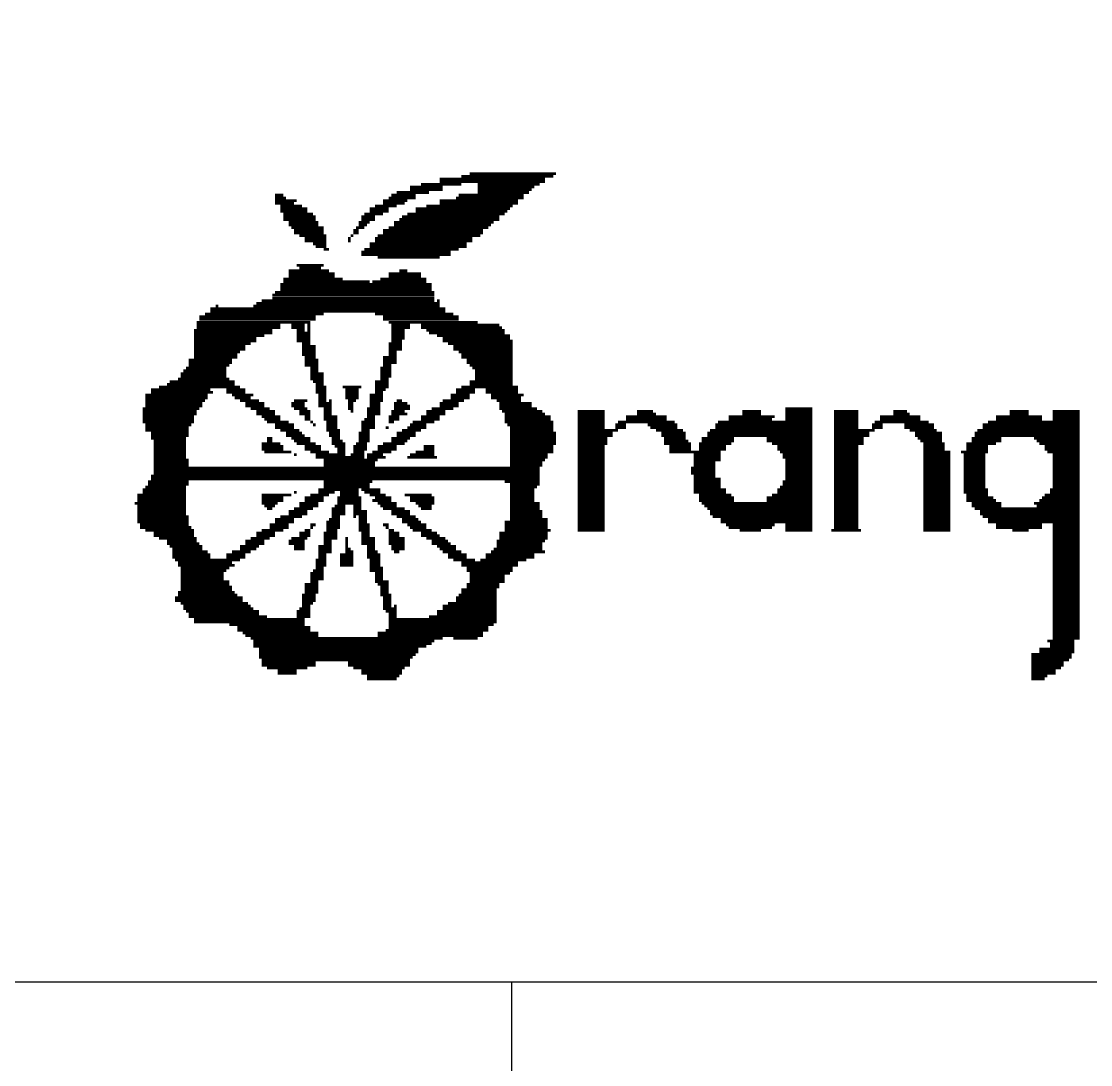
# Model space of a CAD drawing. Extents: x 24 to 162, y 5 to 143.
# Drawn here: x 44.26 to 55.01, y 46.12 to 56.6 of the extents above; entities that cross this region are included whole.
import ezdxf

# ---------------------------------------------------------------- set-up
doc = ezdxf.new("R2010")
doc.units = 0
doc.layers.add('BG_OUTLINE', color=7, linetype='CONTINUOUS')
doc.layers.add('BG_SILKSCREEN_TOP', color=7, linetype='CONTINUOUS')

msp = doc.modelspace()

# ---------------------------------------------------------------- linework, layer by layer
at = {"layer": 'BG_OUTLINE'}
msp.add_lwpolyline([(32.12973, 46.950376), (80.129634, 46.950376, 0.414205), (83.629246, 50.450242), (83.629246, 83.450176, 0.414226), (80.129634, 86.950296), (32.12973, 86.950296, 0.414268), (28.629356, 83.450176), (28.629356, 50.450242, 0.414248)], format="xyb", close=True, dxfattribs=at)
msp.add_lwpolyline([(49.190402, 44.786296), (49.190402, 46.950376), (64.281812, 46.950376), (64.281812, 44.786296)], close=True, dxfattribs=at)
at = {"layer": 'BG_SILKSCREEN_TOP', "const_width": 0.027178}
for points in [[(48.466502, 55.013606), (49.52492, 55.013606)], [(48.683672, 55.041038), (49.6062, 55.041038)], [(48.764952, 55.067962), (49.633632, 55.067962)], [(48.168052, 54.932326), (48.49368, 54.932326)], [(48.168052, 54.905402), (48.49368, 54.905402)], [(48.27651, 54.959758), (48.683672, 54.959758)], [(48.466502, 54.986682), (49.52492, 54.986682)], [(48.846486, 54.959758), (49.470818, 54.959758)], [(48.846486, 54.932326), (49.416462, 54.932326)], [(48.846486, 54.905402), (49.389284, 54.905402)], [(46.81093, 54.851046), (46.892464, 54.851046)], [(46.81093, 54.823614), (46.919388, 54.823614)], [(46.81093, 54.79669), (47.0281, 54.79669)], [(47.896526, 54.79669), (48.140874, 54.79669)], [(47.950882, 54.823614), (48.222408, 54.823614)], [(47.97806, 54.851046), (48.222408, 54.851046)], [(48.032416, 54.87797), (48.35779, 54.87797)], [(48.466502, 54.79669), (49.253648, 54.79669)], [(48.629316, 54.823614), (49.30775, 54.823614)], [(48.656494, 54.851046), (49.30775, 54.851046)], [(48.846486, 54.87797), (49.362106, 54.87797)], [(46.81093, 54.769766), (47.000922, 54.769766)], [(46.865032, 54.742334), (47.082456, 54.742334)], [(46.865032, 54.71541), (47.136558, 54.71541)], [(46.865032, 54.687978), (47.136558, 54.687978)], [(47.76089, 54.71541), (47.950882, 54.71541)], [(47.76089, 54.687978), (47.950882, 54.687978)], [(47.814992, 54.742334), (48.032416, 54.742334)], [(47.896526, 54.769766), (48.113696, 54.769766)], [(48.222408, 54.71541), (49.172114, 54.71541)], [(48.222408, 54.687978), (49.144936, 54.687978)], [(48.330866, 54.742334), (49.199292, 54.742334)], [(48.466502, 54.769766), (49.253648, 54.769766)], [(46.892464, 54.661054), (47.190914, 54.661054)], [(46.892464, 54.633622), (47.218092, 54.633622)], [(46.892464, 54.606698), (47.218092, 54.606698)], [(46.946566, 54.57952), (47.245016, 54.57952)], [(47.652432, 54.57952), (47.76089, 54.57952)], [(47.679356, 54.633622), (47.814992, 54.633622)], [(47.679356, 54.606698), (47.814992, 54.606698)], [(47.706534, 54.661054), (47.896526, 54.661054)], [(48.004984, 54.57952), (49.0093, 54.57952)], [(48.05934, 54.606698), (49.063656, 54.606698)], [(48.086518, 54.633622), (49.063656, 54.633622)], [(48.140874, 54.661054), (49.117758, 54.661054)], [(46.946566, 54.552342), (47.245016, 54.552342)], [(46.973744, 54.525418), (47.299372, 54.525418)], [(47.000922, 54.497986), (47.299372, 54.497986)], [(47.000922, 54.471062), (47.299372, 54.471062)], [(47.598076, 54.497986), (47.652432, 54.497986)], [(47.598076, 54.471062), (47.652432, 54.471062)], [(47.625, 54.525418), (47.706534, 54.525418)], [(47.652432, 54.552342), (47.733712, 54.552342)], [(47.896526, 54.497986), (48.900842, 54.497986)], [(47.896526, 54.471062), (48.900842, 54.471062)], [(47.950882, 54.525418), (48.954944, 54.525418)], [(48.004984, 54.552342), (48.982122, 54.552342)], [(47.055024, 54.44363), (47.32655, 54.44363)], [(47.10938, 54.416706), (47.32655, 54.416706)], [(47.10938, 54.389528), (47.32655, 54.389528)], [(47.54372, 54.416706), (47.570898, 54.416706)], [(47.54372, 54.389528), (47.570898, 54.389528)], [(47.570898, 54.44363), (47.598076, 54.44363)], [(47.814992, 54.416706), (48.792384, 54.416706)], [(47.814992, 54.389528), (48.792384, 54.389528)], [(47.842424, 54.44363), (48.873664, 54.44363)], [(47.190914, 54.36235), (47.32655, 54.36235)], [(47.218092, 54.335426), (47.32655, 54.335426)], [(47.299372, 54.308248), (47.353728, 54.308248)], [(47.679356, 54.28107), (48.57496, 54.28107)], [(47.706534, 54.308248), (48.656494, 54.308248)], [(47.76089, 54.36235), (48.737774, 54.36235)], [(47.76089, 54.335426), (48.737774, 54.335426)], [(47.679356, 54.253638), (48.57496, 54.253638)], [(47.842424, 54.226968), (48.466502, 54.226968)], [(46.946566, 54.091078), (47.353728, 54.091078)], [(46.946566, 54.063646), (47.408084, 54.063646)], [(47.0281, 54.14518), (47.299372, 54.14518)], [(47.055024, 54.118256), (47.272448, 54.118256)], [(47.950882, 54.063646), (48.27651, 54.063646)], [(48.05934, 54.091078), (48.140874, 54.091078)], [(46.865032, 53.955188), (48.384968, 53.955188)], [(46.892464, 54.009544), (47.489364, 54.009544)], [(46.892464, 53.982366), (47.76089, 53.982366)], [(46.946566, 54.036976), (47.408084, 54.036976)], [(47.788068, 53.982366), (48.330866, 53.982366)], [(47.869348, 54.009544), (48.330866, 54.009544)], [(47.950882, 54.036976), (48.27651, 54.036976)], [(46.783752, 53.846984), (48.4124, 53.846984)], [(46.81093, 53.873908), (48.4124, 53.873908)], [(46.865032, 53.928264), (48.384968, 53.928264)], [(46.865032, 53.901086), (48.384968, 53.901086)], [(46.213776, 53.738272), (46.240954, 53.738272)], [(46.59376, 53.738272), (48.466502, 53.738272)], [(46.620938, 53.765196), (48.466502, 53.765196)], [(46.67504, 53.792628), (48.4124, 53.792628)], [(46.783752, 53.819552), (48.4124, 53.819552)], [(48.439324, 53.792628), (48.466502, 53.792628)], [(46.050962, 53.62956), (47.218092, 53.62956)], [(46.105318, 53.656992), (47.299372, 53.656992)], [(46.159674, 53.71084), (48.520858, 53.71084)], [(46.159674, 53.683916), (48.520858, 53.683916)], [(47.814992, 53.656992), (48.602392, 53.656992)], [(47.896526, 53.62956), (48.656494, 53.62956)], [(46.023784, 53.575204), (47.163736, 53.575204)], [(46.023784, 53.54828), (46.865032, 53.54828)], [(46.023784, 53.520848), (46.865032, 53.520848)], [(46.050962, 53.602636), (47.218092, 53.602636)], [(46.973744, 53.54828), (47.10938, 53.54828)], [(46.973744, 53.520848), (47.10938, 53.520848)], [(47.136558, 53.54828), (47.163736, 53.54828)], [(47.136558, 53.520848), (47.163736, 53.520848)], [(47.896526, 53.602636), (48.656494, 53.602636)], [(47.950882, 53.575204), (48.846486, 53.575204)], [(47.97806, 53.54828), (48.168052, 53.54828)], [(47.97806, 53.520848), (48.168052, 53.520848)], [(48.27651, 53.54828), (49.063656, 53.54828)], [(48.27651, 53.520848), (49.090834, 53.520848)], [(45.996606, 53.493924), (46.783752, 53.493924)], [(45.996606, 53.467), (46.783752, 53.467)], [(45.996606, 53.439568), (46.702472, 53.439568)], [(45.996606, 53.412644), (46.620938, 53.412644)], [(47.0281, 53.493924), (47.10938, 53.493924)], [(47.0281, 53.467), (47.163736, 53.467)], [(47.0281, 53.439568), (47.163736, 53.439568)], [(47.0281, 53.412644), (47.163736, 53.412644)], [(47.136558, 53.493924), (47.163736, 53.493924)], [(47.97806, 53.493924), (48.113696, 53.493924)], [(47.97806, 53.467), (48.113696, 53.467)], [(47.97806, 53.439568), (48.113696, 53.439568)], [(47.97806, 53.412644), (48.113696, 53.412644)], [(48.330866, 53.493924), (49.117758, 53.493924)], [(48.35779, 53.467), (49.117758, 53.467)], [(48.439324, 53.439568), (49.172114, 53.439568)], [(48.49368, 53.412644), (49.172114, 53.412644)], [(45.996606, 53.385212), (46.620938, 53.385212)], [(45.996606, 53.358288), (46.566582, 53.358288)], [(45.996606, 53.330856), (46.51248, 53.330856)], [(45.996606, 53.303932), (46.51248, 53.303932)], [(47.0281, 53.385212), (47.163736, 53.385212)], [(47.082456, 53.358288), (47.163736, 53.358288)], [(47.082456, 53.330856), (47.218092, 53.330856)], [(47.082456, 53.303932), (47.218092, 53.303932)], [(47.950882, 53.358288), (48.086518, 53.358288)], [(47.950882, 53.330856), (48.086518, 53.330856)], [(47.950882, 53.303932), (48.086518, 53.303932)], [(47.97806, 53.385212), (48.086518, 53.385212)], [(48.49368, 53.385212), (49.199292, 53.385212)], [(48.547782, 53.358288), (49.199292, 53.358288)], [(48.602392, 53.330856), (49.199292, 53.330856)], [(48.602392, 53.303932), (49.199292, 53.303932)], [(45.942504, 53.19522), (46.37659, 53.19522)], [(45.996606, 53.276754), (46.458124, 53.276754)], [(45.996606, 53.249576), (46.430946, 53.249576)], [(45.996606, 53.222652), (46.430946, 53.222652)], [(47.082456, 53.276754), (47.218092, 53.276754)], [(47.082456, 53.249576), (47.218092, 53.249576)], [(47.10938, 53.222652), (47.218092, 53.222652)], [(47.10938, 53.19522), (47.245016, 53.19522)], [(47.896526, 53.222652), (48.032416, 53.222652)], [(47.896526, 53.19522), (48.032416, 53.19522)], [(47.950882, 53.276754), (48.032416, 53.276754)], [(47.950882, 53.249576), (48.032416, 53.249576)], [(48.656494, 53.276754), (49.199292, 53.276754)], [(48.683672, 53.249576), (49.199292, 53.249576)], [(48.683672, 53.222652), (49.199292, 53.222652)], [(48.737774, 53.19522), (49.199292, 53.19522)], [(45.888148, 53.086762), (46.322488, 53.086762)], [(45.915326, 53.11394), (46.322488, 53.11394)], [(45.942504, 53.168296), (46.37659, 53.168296)], [(45.942504, 53.140864), (46.349666, 53.140864)], [(47.10938, 53.168296), (47.245016, 53.168296)], [(47.10938, 53.140864), (47.245016, 53.140864)], [(47.163736, 53.11394), (47.245016, 53.11394)], [(47.163736, 53.086762), (47.245016, 53.086762)], [(47.869348, 53.11394), (47.97806, 53.11394)], [(47.869348, 53.086762), (47.97806, 53.086762)], [(47.896526, 53.168296), (48.032416, 53.168296)], [(47.896526, 53.140864), (47.97806, 53.140864)], [(48.737774, 53.168296), (49.199292, 53.168296)], [(48.764952, 53.140864), (49.199292, 53.140864)], [(48.792384, 53.11394), (49.199292, 53.11394)], [(48.819308, 53.086762), (49.199292, 53.086762)], [(45.752512, 52.978304), (46.403768, 52.978304)], [(45.833792, 53.005482), (46.349666, 53.005482)], [(45.86097, 53.059584), (46.322488, 53.059584)], [(45.86097, 53.032406), (46.322488, 53.032406)], [(47.163736, 53.059584), (47.299372, 53.059584)], [(47.163736, 53.032406), (47.299372, 53.032406)], [(47.163736, 53.005482), (47.299372, 53.005482)], [(47.190914, 52.978304), (47.299372, 52.978304)], [(47.814992, 52.978304), (47.950882, 52.978304)], [(47.869348, 53.059584), (47.97806, 53.059584)], [(47.869348, 53.032406), (47.97806, 53.032406)], [(47.869348, 53.005482), (47.950882, 53.005482)], [(48.764952, 52.978304), (49.199292, 52.978304)], [(48.819308, 53.059584), (49.199292, 53.059584)], [(48.819308, 53.032406), (49.199292, 53.032406)], [(48.819308, 53.005482), (49.199292, 53.005482)], [(45.56252, 52.89677), (46.159674, 52.89677)], [(45.56252, 52.869592), (46.186598, 52.869592)], [(45.6438, 52.924202), (46.458124, 52.924202)], [(45.725334, 52.950872), (46.403768, 52.950872)], [(46.322488, 52.89677), (46.51248, 52.89677)], [(46.322488, 52.869592), (46.51248, 52.869592)], [(47.218092, 52.950872), (47.299372, 52.950872)], [(47.218092, 52.924202), (47.32655, 52.924202)], [(47.218092, 52.89677), (47.32655, 52.89677)], [(47.218092, 52.869592), (47.32655, 52.869592)], [(47.489364, 52.924202), (47.679356, 52.924202)], [(47.516542, 52.89677), (47.652432, 52.89677)], [(47.516542, 52.869592), (47.652432, 52.869592)], [(47.814992, 52.950872), (47.950882, 52.950872)], [(47.814992, 52.924202), (47.950882, 52.924202)], [(47.814992, 52.89677), (47.923704, 52.89677)], [(47.814992, 52.869592), (47.896526, 52.869592)], [(48.629316, 52.89677), (48.819308, 52.89677)], [(48.629316, 52.869592), (48.819308, 52.869592)], [(48.683672, 52.924202), (49.253648, 52.924202)], [(48.764952, 52.950872), (49.199292, 52.950872)], [(48.927766, 52.89677), (49.253648, 52.89677)], [(48.927766, 52.869592), (49.253648, 52.869592)], [(45.508164, 52.842414), (46.132496, 52.842414)], [(45.508164, 52.81549), (46.132496, 52.81549)], [(45.508164, 52.788312), (46.105318, 52.788312)], [(45.508164, 52.76088), (46.07814, 52.76088)], [(46.37659, 52.842414), (46.59376, 52.842414)], [(46.403768, 52.81549), (46.566582, 52.81549)], [(46.458124, 52.788312), (46.648116, 52.788312)], [(46.51248, 52.76088), (46.702472, 52.76088)], [(46.973744, 52.76088), (47.10938, 52.76088)], [(47.000922, 52.788312), (47.136558, 52.788312)], [(47.245016, 52.842414), (47.32655, 52.842414)], [(47.245016, 52.81549), (47.32655, 52.81549)], [(47.245016, 52.788312), (47.32655, 52.788312)], [(47.245016, 52.76088), (47.380906, 52.76088)], [(47.353728, 52.788312), (47.380906, 52.788312)], [(47.516542, 52.842414), (47.652432, 52.842414)], [(47.516542, 52.81549), (47.652432, 52.81549)], [(47.54372, 52.788312), (47.625, 52.788312)], [(47.54372, 52.76088), (47.598076, 52.76088)], [(47.76089, 52.842414), (47.896526, 52.842414)], [(47.76089, 52.81549), (47.896526, 52.81549)], [(47.76089, 52.788312), (47.896526, 52.788312)], [(47.76089, 52.76088), (47.869348, 52.76088)], [(48.004984, 52.76088), (48.140874, 52.76088)], [(48.032416, 52.788312), (48.086518, 52.788312)], [(48.466502, 52.76088), (48.656494, 52.76088)], [(48.49368, 52.788312), (48.71085, 52.788312)], [(48.57496, 52.842414), (48.764952, 52.842414)], [(48.57496, 52.81549), (48.764952, 52.81549)], [(48.982122, 52.842414), (49.30775, 52.842414)], [(48.982122, 52.81549), (49.280826, 52.81549)], [(49.036478, 52.788312), (49.280826, 52.788312)], [(49.063656, 52.76088), (49.389284, 52.76088)], [(45.48124, 52.706778), (46.050962, 52.706778)], [(45.48124, 52.6796), (46.023784, 52.6796)], [(45.48124, 52.652422), (46.023784, 52.652422)], [(45.508164, 52.73421), (46.07814, 52.73421)], [(46.51248, 52.73421), (46.702472, 52.73421)], [(46.566582, 52.706778), (46.756574, 52.706778)], [(46.620938, 52.6796), (46.81093, 52.6796)], [(46.620938, 52.652422), (46.81093, 52.652422)], [(46.973744, 52.73421), (47.10938, 52.73421)], [(47.000922, 52.706778), (47.136558, 52.706778)], [(47.055024, 52.6796), (47.163736, 52.6796)], [(47.055024, 52.652422), (47.163736, 52.652422)], [(47.245016, 52.73421), (47.380906, 52.73421)], [(47.299372, 52.706778), (47.380906, 52.706778)], [(47.299372, 52.6796), (47.380906, 52.6796)], [(47.299372, 52.652422), (47.380906, 52.652422)], [(47.54372, 52.73421), (47.598076, 52.73421)], [(47.54372, 52.706778), (47.598076, 52.706778)], [(47.570898, 52.6796), (47.598076, 52.6796)], [(47.733712, 52.706778), (47.869348, 52.706778)], [(47.733712, 52.6796), (47.869348, 52.6796)], [(47.733712, 52.652422), (47.869348, 52.652422)], [(47.76089, 52.73421), (47.869348, 52.73421)], [(47.97806, 52.6796), (48.113696, 52.6796)], [(47.97806, 52.652422), (48.140874, 52.652422)], [(48.004984, 52.73421), (48.168052, 52.73421)], [(48.004984, 52.706778), (48.168052, 52.706778)], [(48.330866, 52.6796), (48.520858, 52.6796)], [(48.330866, 52.652422), (48.520858, 52.652422)], [(48.384968, 52.706778), (48.602392, 52.706778)], [(48.466502, 52.73421), (48.656494, 52.73421)], [(49.063656, 52.73421), (49.389284, 52.73421)], [(49.063656, 52.706778), (49.44364, 52.706778)], [(49.090834, 52.6796), (49.497742, 52.6796)], [(49.117758, 52.652422), (49.52492, 52.652422)], [(49.850802, 52.6796), (50.122074, 52.6796)], [(49.850802, 52.652422), (50.122074, 52.652422)], [(50.447702, 52.6796), (50.610516, 52.6796)], [(50.447702, 52.652422), (50.637694, 52.652422)], [(51.50612, 52.6796), (51.696112, 52.6796)], [(51.50612, 52.652422), (51.696112, 52.652422)], [(51.94046, 52.706778), (52.211986, 52.706778)], [(51.94046, 52.6796), (52.211986, 52.6796)], [(51.94046, 52.652422), (52.211986, 52.652422)], [(52.428902, 52.6796), (52.67325, 52.6796)], [(52.428902, 52.652422), (52.67325, 52.652422)], [(53.026056, 52.6796), (53.161946, 52.6796)], [(53.026056, 52.652422), (53.18887, 52.652422)], [(54.193186, 52.6796), (54.383178, 52.6796)], [(54.193186, 52.652422), (54.383178, 52.652422)], [(54.627272, 52.6796), (54.898798, 52.6796)], [(54.627272, 52.652422), (54.898798, 52.652422)], [(45.48124, 52.625498), (45.996606, 52.625498)], [(45.48124, 52.59832), (45.996606, 52.59832)], [(45.48124, 52.571142), (45.996606, 52.571142)], [(45.508164, 52.544218), (45.969682, 52.544218)], [(46.67504, 52.625498), (46.865032, 52.625498)], [(46.702472, 52.59832), (46.865032, 52.59832)], [(46.72965, 52.571142), (46.946566, 52.571142)], [(46.81093, 52.544218), (47.000922, 52.544218)], [(47.10938, 52.625498), (47.163736, 52.625498)], [(47.10938, 52.59832), (47.163736, 52.59832)], [(47.163736, 52.571142), (47.190914, 52.571142)], [(47.190914, 52.544218), (47.218092, 52.544218)], [(47.299372, 52.625498), (47.435008, 52.625498)], [(47.299372, 52.59832), (47.435008, 52.59832)], [(47.32655, 52.571142), (47.435008, 52.571142)], [(47.32655, 52.544218), (47.435008, 52.544218)], [(47.679356, 52.571142), (47.814992, 52.571142)], [(47.679356, 52.544218), (47.814992, 52.544218)], [(47.706534, 52.59832), (47.814992, 52.59832)], [(47.733712, 52.625498), (47.814992, 52.625498)], [(47.950882, 52.625498), (48.05934, 52.625498)], [(47.950882, 52.59832), (48.05934, 52.59832)], [(47.950882, 52.571142), (48.004984, 52.571142)], [(48.168052, 52.544218), (48.330866, 52.544218)], [(48.194976, 52.571142), (48.4124, 52.571142)], [(48.27651, 52.625498), (48.466502, 52.625498)], [(48.27651, 52.59832), (48.466502, 52.59832)], [(49.117758, 52.625498), (49.579276, 52.625498)], [(49.117758, 52.59832), (49.579276, 52.59832)], [(49.117758, 52.571142), (49.6062, 52.571142)], [(49.144936, 52.544218), (49.6062, 52.544218)], [(49.850802, 52.625498), (50.122074, 52.625498)], [(49.850802, 52.59832), (50.122074, 52.59832)], [(49.850802, 52.571142), (50.122074, 52.571142)], [(49.850802, 52.544218), (50.122074, 52.544218)], [(50.230532, 52.544218), (50.339244, 52.544218)], [(50.25771, 52.571142), (50.827686, 52.571142)], [(50.339244, 52.625498), (50.746152, 52.625498)], [(50.339244, 52.59832), (50.746152, 52.59832)], [(50.55616, 52.544218), (50.854864, 52.544218)], [(51.234848, 52.544218), (52.211986, 52.544218)], [(51.262026, 52.571142), (52.211986, 52.571142)], [(51.370484, 52.625498), (51.832002, 52.625498)], [(51.370484, 52.59832), (51.804824, 52.59832)], [(51.94046, 52.625498), (52.211986, 52.625498)], [(51.94046, 52.59832), (52.211986, 52.59832)], [(52.428902, 52.625498), (52.67325, 52.625498)], [(52.428902, 52.59832), (52.67325, 52.59832)], [(52.428902, 52.571142), (52.67325, 52.571142)], [(52.428902, 52.544218), (52.67325, 52.544218)], [(52.808886, 52.544218), (52.917344, 52.544218)], [(52.836064, 52.571142), (53.378862, 52.571142)], [(52.89042, 52.625498), (53.297328, 52.625498)], [(52.89042, 52.59832), (53.297328, 52.59832)], [(53.134768, 52.544218), (53.433218, 52.544218)], [(53.92166, 52.544218), (54.898798, 52.544218)], [(53.976016, 52.571142), (54.898798, 52.571142)], [(54.057296, 52.625498), (54.518814, 52.625498)], [(54.057296, 52.59832), (54.518814, 52.59832)], [(54.627272, 52.625498), (54.898798, 52.625498)], [(54.627272, 52.59832), (54.898798, 52.59832)], [(45.508164, 52.516786), (45.942504, 52.516786)], [(45.508164, 52.489862), (45.942504, 52.489862)], [(45.56252, 52.46243), (45.942504, 52.46243)], [(45.56252, 52.435506), (45.942504, 52.435506)], [(46.81093, 52.516786), (47.000922, 52.516786)], [(46.865032, 52.489862), (47.055024, 52.489862)], [(46.919388, 52.46243), (47.082456, 52.46243)], [(46.919388, 52.435506), (47.10938, 52.435506)], [(47.32655, 52.516786), (47.435008, 52.516786)], [(47.32655, 52.489862), (47.46244, 52.489862)], [(47.353728, 52.46243), (47.46244, 52.46243)], [(47.353728, 52.435506), (47.46244, 52.435506)], [(47.652432, 52.46243), (47.76089, 52.46243)], [(47.652432, 52.435506), (47.76089, 52.435506)], [(47.679356, 52.516786), (47.814992, 52.516786)], [(47.679356, 52.489862), (47.76089, 52.489862)], [(47.923704, 52.516786), (47.950882, 52.516786)], [(48.032416, 52.46243), (48.222408, 52.46243)], [(48.032416, 52.435506), (48.222408, 52.435506)], [(48.086518, 52.489862), (48.27651, 52.489862)], [(48.140874, 52.516786), (48.330866, 52.516786)], [(49.172114, 52.516786), (49.6062, 52.516786)], [(49.172114, 52.489862), (49.6062, 52.489862)], [(49.172114, 52.46243), (49.633632, 52.46243)], [(49.172114, 52.435506), (49.633632, 52.435506)], [(49.850802, 52.516786), (50.122074, 52.516786)], [(49.850802, 52.489862), (50.25771, 52.489862)], [(49.850802, 52.46243), (50.203608, 52.46243)], [(49.850802, 52.435506), (50.203608, 52.435506)], [(50.230532, 52.516786), (50.339244, 52.516786)], [(50.583592, 52.516786), (50.854864, 52.516786)], [(50.637694, 52.489862), (50.90922, 52.489862)], [(50.69205, 52.46243), (50.936144, 52.46243)], [(50.69205, 52.435506), (50.936144, 52.435506)], [(51.153568, 52.46243), (52.211986, 52.46243)], [(51.153568, 52.435506), (52.211986, 52.435506)], [(51.180492, 52.489862), (52.211986, 52.489862)], [(51.234848, 52.516786), (52.211986, 52.516786)], [(52.428902, 52.516786), (52.67325, 52.516786)], [(52.428902, 52.489862), (52.836064, 52.489862)], [(52.428902, 52.46243), (52.781962, 52.46243)], [(52.428902, 52.435506), (52.781962, 52.435506)], [(52.808886, 52.516786), (52.917344, 52.516786)], [(53.134768, 52.516786), (53.433218, 52.516786)], [(53.18887, 52.489862), (53.460396, 52.489862)], [(53.243226, 52.46243), (53.514752, 52.46243)], [(53.243226, 52.435506), (53.514752, 52.435506)], [(53.84038, 52.46243), (54.898798, 52.46243)], [(53.84038, 52.435506), (54.898798, 52.435506)], [(53.867304, 52.489862), (54.898798, 52.489862)], [(53.92166, 52.516786), (54.898798, 52.516786)], [(45.56252, 52.408328), (45.915326, 52.408328)], [(45.589698, 52.38115), (45.915326, 52.38115)], [(45.589698, 52.354226), (45.915326, 52.354226)], [(45.589698, 52.326794), (45.915326, 52.326794)], [(46.67504, 52.354226), (46.865032, 52.354226)], [(46.67504, 52.326794), (46.892464, 52.326794)], [(46.72965, 52.408328), (46.783752, 52.408328)], [(46.72965, 52.38115), (46.783752, 52.38115)], [(46.973744, 52.408328), (47.163736, 52.408328)], [(47.000922, 52.38115), (47.163736, 52.38115)], [(47.0281, 52.354226), (47.218092, 52.354226)], [(47.10938, 52.326794), (47.272448, 52.326794)], [(47.380906, 52.408328), (47.46244, 52.408328)], [(47.380906, 52.38115), (47.489364, 52.38115)], [(47.380906, 52.354226), (47.516542, 52.354226)], [(47.408084, 52.326794), (47.516542, 52.326794)], [(47.598076, 52.326794), (47.733712, 52.326794)], [(47.625, 52.354226), (47.733712, 52.354226)], [(47.652432, 52.408328), (47.76089, 52.408328)], [(47.652432, 52.38115), (47.76089, 52.38115)], [(47.842424, 52.326794), (48.032416, 52.326794)], [(47.896526, 52.354226), (48.113696, 52.354226)], [(47.97806, 52.408328), (48.168052, 52.408328)], [(47.97806, 52.38115), (48.140874, 52.38115)], [(48.303688, 52.326794), (48.4124, 52.326794)], [(49.172114, 52.408328), (49.633632, 52.408328)], [(49.172114, 52.38115), (49.633632, 52.38115)], [(49.172114, 52.354226), (49.633632, 52.354226)], [(49.172114, 52.326794), (49.6062, 52.326794)], [(49.850802, 52.408328), (50.149252, 52.408328)], [(49.850802, 52.38115), (50.149252, 52.38115)], [(49.850802, 52.354226), (50.149252, 52.354226)], [(49.850802, 52.326794), (50.122074, 52.326794)], [(50.719228, 52.408328), (50.936144, 52.408328)], [(50.719228, 52.38115), (50.963576, 52.38115)], [(50.719228, 52.354226), (50.9905, 52.354226)], [(50.773584, 52.326794), (50.9905, 52.326794)], [(51.072034, 52.354226), (51.397662, 52.354226)], [(51.072034, 52.326794), (51.34356, 52.326794)], [(51.099212, 52.408328), (51.42484, 52.408328)], [(51.099212, 52.38115), (51.42484, 52.38115)], [(51.750468, 52.408328), (52.211986, 52.408328)], [(51.750468, 52.38115), (52.211986, 52.38115)], [(51.804824, 52.354226), (52.211986, 52.354226)], [(51.858926, 52.326794), (52.211986, 52.326794)], [(52.428902, 52.408328), (52.727352, 52.408328)], [(52.428902, 52.38115), (52.727352, 52.38115)], [(52.428902, 52.354226), (52.727352, 52.354226)], [(52.428902, 52.326794), (52.67325, 52.326794)], [(53.270404, 52.408328), (53.514752, 52.408328)], [(53.297328, 52.38115), (53.514752, 52.38115)], [(53.32476, 52.354226), (53.541676, 52.354226)], [(53.32476, 52.326794), (53.541676, 52.326794)], [(53.758846, 52.354226), (54.057296, 52.354226)], [(53.758846, 52.326794), (53.976016, 52.326794)], [(53.813202, 52.408328), (54.111652, 52.408328)], [(53.813202, 52.38115), (54.111652, 52.38115)], [(54.43728, 52.408328), (54.898798, 52.408328)], [(54.464712, 52.38115), (54.898798, 52.38115)], [(54.491636, 52.354226), (54.898798, 52.354226)], [(54.545992, 52.326794), (54.898798, 52.326794)], [(45.589698, 52.29987), (45.915326, 52.29987)], [(45.589698, 52.272438), (45.915326, 52.272438)], [(45.589698, 52.245514), (45.915326, 52.245514)], [(45.589698, 52.218336), (45.915326, 52.218336)], [(46.67504, 52.29987), (46.892464, 52.29987)], [(46.702472, 52.272438), (46.973744, 52.272438)], [(47.000922, 52.245514), (47.0281, 52.245514)], [(47.10938, 52.29987), (47.272448, 52.29987)], [(47.163736, 52.272438), (47.353728, 52.272438)], [(47.218092, 52.245514), (47.516542, 52.245514)], [(47.218092, 52.218336), (47.706534, 52.218336)], [(47.435008, 52.29987), (47.516542, 52.29987)], [(47.435008, 52.272438), (47.516542, 52.272438)], [(47.570898, 52.245514), (47.706534, 52.245514)], [(47.598076, 52.29987), (47.733712, 52.29987)], [(47.598076, 52.272438), (47.706534, 52.272438)], [(47.733712, 52.245514), (47.896526, 52.245514)], [(47.733712, 52.218336), (47.923704, 52.218336)], [(47.788068, 52.272438), (47.97806, 52.272438)], [(47.842424, 52.29987), (48.032416, 52.29987)], [(48.140874, 52.218336), (48.439324, 52.218336)], [(48.168052, 52.245514), (48.4124, 52.245514)], [(48.222408, 52.272438), (48.4124, 52.272438)], [(48.303688, 52.29987), (48.4124, 52.29987)], [(49.172114, 52.29987), (49.6062, 52.29987)], [(49.172114, 52.272438), (49.6062, 52.272438)], [(49.172114, 52.245514), (49.552098, 52.245514)], [(49.172114, 52.218336), (49.552098, 52.218336)], [(49.850802, 52.29987), (50.122074, 52.29987)], [(49.850802, 52.272438), (50.122074, 52.272438)], [(49.850802, 52.245514), (50.122074, 52.245514)], [(49.850802, 52.218336), (50.122074, 52.218336)], [(50.773584, 52.29987), (50.9905, 52.29987)], [(50.773584, 52.272438), (51.289204, 52.272438)], [(51.017678, 52.245514), (51.289204, 52.245514)], [(51.017678, 52.218336), (51.289204, 52.218336)], [(51.072034, 52.29987), (51.34356, 52.29987)], [(51.858926, 52.29987), (52.211986, 52.29987)], [(51.886104, 52.272438), (52.211986, 52.272438)], [(51.913536, 52.245514), (52.211986, 52.245514)], [(51.913536, 52.218336), (52.211986, 52.218336)], [(52.428902, 52.29987), (52.67325, 52.29987)], [(52.428902, 52.272438), (52.67325, 52.272438)], [(52.428902, 52.245514), (52.67325, 52.245514)], [(52.428902, 52.218336), (52.67325, 52.218336)], [(53.32476, 52.29987), (53.541676, 52.29987)], [(53.32476, 52.272438), (53.596032, 52.272438)], [(53.32476, 52.245514), (53.596032, 52.245514)], [(53.32476, 52.218336), (53.596032, 52.218336)], [(53.704744, 52.272438), (53.976016, 52.272438)], [(53.731668, 52.245514), (53.948838, 52.245514)], [(53.731668, 52.218336), (53.948838, 52.218336)], [(53.758846, 52.29987), (53.976016, 52.29987)], [(54.545992, 52.29987), (54.898798, 52.29987)], [(54.57317, 52.272438), (54.898798, 52.272438)], [(54.627272, 52.245514), (54.898798, 52.245514)], [(54.627272, 52.218336), (54.898798, 52.218336)], [(45.589698, 52.191158), (45.942504, 52.191158)], [(45.589698, 52.16398), (45.942504, 52.16398)], [(45.589698, 52.137056), (45.942504, 52.137056)], [(45.589698, 52.109878), (49.470818, 52.109878)], [(47.299372, 52.191158), (47.842424, 52.191158)], [(47.299372, 52.16398), (47.814992, 52.16398)], [(47.299372, 52.137056), (47.814992, 52.137056)], [(49.172114, 52.191158), (49.52492, 52.191158)], [(49.172114, 52.16398), (49.497742, 52.16398)], [(49.172114, 52.137056), (49.497742, 52.137056)], [(49.850802, 52.191158), (50.122074, 52.191158)], [(49.850802, 52.16398), (50.122074, 52.16398)], [(49.850802, 52.137056), (50.122074, 52.137056)], [(49.850802, 52.109878), (50.122074, 52.109878)], [(50.9905, 52.109878), (51.234848, 52.109878)], [(51.017678, 52.191158), (51.289204, 52.191158)], [(51.017678, 52.16398), (51.234848, 52.16398)], [(51.017678, 52.137056), (51.234848, 52.137056)], [(51.94046, 52.191158), (52.211986, 52.191158)], [(51.94046, 52.16398), (52.211986, 52.16398)], [(51.94046, 52.137056), (52.211986, 52.137056)], [(51.94046, 52.109878), (52.211986, 52.109878)], [(52.428902, 52.191158), (52.67325, 52.191158)], [(52.428902, 52.16398), (52.67325, 52.16398)], [(52.428902, 52.137056), (52.67325, 52.137056)], [(52.428902, 52.109878), (52.67325, 52.109878)], [(53.32476, 52.191158), (53.596032, 52.191158)], [(53.32476, 52.16398), (53.596032, 52.16398)], [(53.32476, 52.137056), (53.596032, 52.137056)], [(53.32476, 52.109878), (53.596032, 52.109878)], [(53.731668, 52.191158), (53.948838, 52.191158)], [(53.731668, 52.16398), (53.948838, 52.16398)], [(53.731668, 52.137056), (53.948838, 52.137056)], [(53.731668, 52.109878), (53.948838, 52.109878)], [(54.627272, 52.191158), (54.898798, 52.191158)], [(54.627272, 52.16398), (54.898798, 52.16398)], [(54.627272, 52.137056), (54.898798, 52.137056)], [(54.627272, 52.109878), (54.898798, 52.109878)], [(45.56252, 52.028344), (49.470818, 52.028344)], [(45.56252, 52.001166), (49.470818, 52.001166)], [(45.589698, 52.082446), (49.470818, 52.082446)], [(45.589698, 52.055776), (49.470818, 52.055776)], [(49.850802, 52.082446), (50.122074, 52.082446)], [(49.850802, 52.055776), (50.122074, 52.055776)], [(49.850802, 52.028344), (50.122074, 52.028344)], [(49.850802, 52.001166), (50.122074, 52.001166)], [(50.9905, 52.082446), (51.234848, 52.082446)], [(50.9905, 52.055776), (51.234848, 52.055776)], [(51.017678, 52.028344), (51.234848, 52.028344)], [(51.017678, 52.001166), (51.289204, 52.001166)], [(51.94046, 52.082446), (52.211986, 52.082446)], [(51.94046, 52.055776), (52.211986, 52.055776)], [(51.94046, 52.028344), (52.211986, 52.028344)], [(51.94046, 52.001166), (52.211986, 52.001166)], [(52.428902, 52.082446), (52.67325, 52.082446)], [(52.428902, 52.055776), (52.67325, 52.055776)], [(52.428902, 52.028344), (52.67325, 52.028344)], [(52.428902, 52.001166), (52.67325, 52.001166)], [(53.32476, 52.082446), (53.596032, 52.082446)], [(53.32476, 52.055776), (53.596032, 52.055776)], [(53.32476, 52.028344), (53.596032, 52.028344)], [(53.32476, 52.001166), (53.596032, 52.001166)], [(53.731668, 52.082446), (53.948838, 52.082446)], [(53.731668, 52.055776), (53.948838, 52.055776)], [(53.731668, 52.028344), (53.948838, 52.028344)], [(53.731668, 52.001166), (53.948838, 52.001166)], [(54.627272, 52.082446), (54.898798, 52.082446)], [(54.627272, 52.055776), (54.898798, 52.055776)], [(54.627272, 52.028344), (54.898798, 52.028344)], [(54.627272, 52.001166), (54.898798, 52.001166)], [(45.48124, 51.892708), (45.915326, 51.892708)], [(45.508164, 51.919886), (45.915326, 51.919886)], [(45.535342, 51.973988), (45.942504, 51.973988)], [(45.535342, 51.947064), (45.942504, 51.947064)], [(47.245016, 51.892708), (47.652432, 51.892708)], [(47.299372, 51.973988), (47.788068, 51.973988)], [(47.299372, 51.947064), (47.76089, 51.947064)], [(47.299372, 51.919886), (47.76089, 51.919886)], [(47.679356, 51.892708), (47.869348, 51.892708)], [(49.117758, 51.973988), (49.470818, 51.973988)], [(49.172114, 51.947064), (49.470818, 51.947064)], [(49.172114, 51.919886), (49.44364, 51.919886)], [(49.172114, 51.892708), (49.416462, 51.892708)], [(49.850802, 51.973988), (50.122074, 51.973988)], [(49.850802, 51.947064), (50.122074, 51.947064)], [(49.850802, 51.919886), (50.122074, 51.919886)], [(49.850802, 51.892708), (50.122074, 51.892708)], [(51.017678, 51.973988), (51.289204, 51.973988)], [(51.017678, 51.947064), (51.289204, 51.947064)], [(51.017678, 51.919886), (51.289204, 51.919886)], [(51.017678, 51.892708), (51.34356, 51.892708)], [(51.858926, 51.892708), (52.211986, 51.892708)], [(51.886104, 51.919886), (52.211986, 51.919886)], [(51.913536, 51.973988), (52.211986, 51.973988)], [(51.913536, 51.947064), (52.211986, 51.947064)], [(52.428902, 51.973988), (52.67325, 51.973988)], [(52.428902, 51.947064), (52.67325, 51.947064)], [(52.428902, 51.919886), (52.67325, 51.919886)], [(52.428902, 51.892708), (52.67325, 51.892708)], [(53.32476, 51.973988), (53.596032, 51.973988)], [(53.32476, 51.947064), (53.596032, 51.947064)], [(53.32476, 51.919886), (53.596032, 51.919886)], [(53.32476, 51.892708), (53.596032, 51.892708)], [(53.731668, 51.973988), (53.948838, 51.973988)], [(53.731668, 51.947064), (53.948838, 51.947064)], [(53.731668, 51.919886), (53.948838, 51.919886)], [(53.731668, 51.892708), (53.976016, 51.892708)], [(54.600348, 51.892708), (54.898798, 51.892708)], [(54.627272, 51.973988), (54.898798, 51.973988)], [(54.627272, 51.947064), (54.898798, 51.947064)], [(54.627272, 51.919886), (54.898798, 51.919886)], [(45.42663, 51.838352), (45.915326, 51.838352)], [(45.42663, 51.81092), (45.915326, 51.81092)], [(45.42663, 51.783996), (45.915326, 51.783996)], [(45.48124, 51.865784), (45.915326, 51.865784)], [(46.67504, 51.838352), (46.973744, 51.838352)], [(46.67504, 51.81092), (46.892464, 51.81092)], [(46.67504, 51.783996), (46.892464, 51.783996)], [(47.000922, 51.865784), (47.0281, 51.865784)], [(47.10938, 51.81092), (47.299372, 51.81092)], [(47.10938, 51.783996), (47.299372, 51.783996)], [(47.163736, 51.838352), (47.353728, 51.838352)], [(47.245016, 51.865784), (47.408084, 51.865784)], [(47.435008, 51.81092), (47.679356, 51.81092)], [(47.435008, 51.783996), (47.679356, 51.783996)], [(47.46244, 51.865784), (47.652432, 51.865784)], [(47.46244, 51.838352), (47.652432, 51.838352)], [(47.706534, 51.865784), (47.869348, 51.865784)], [(47.76089, 51.838352), (47.923704, 51.838352)], [(47.788068, 51.783996), (47.97806, 51.783996)], [(47.814992, 51.81092), (47.97806, 51.81092)], [(48.113696, 51.838352), (48.384968, 51.838352)], [(48.168052, 51.81092), (48.4124, 51.81092)], [(48.168052, 51.783996), (48.4124, 51.783996)], [(49.172114, 51.865784), (49.416462, 51.865784)], [(49.172114, 51.838352), (49.416462, 51.838352)], [(49.172114, 51.81092), (49.416462, 51.81092)], [(49.172114, 51.783996), (49.416462, 51.783996)], [(49.850802, 51.865784), (50.122074, 51.865784)], [(49.850802, 51.838352), (50.122074, 51.838352)], [(49.850802, 51.81092), (50.122074, 51.81092)], [(49.850802, 51.783996), (50.122074, 51.783996)], [(51.017678, 51.865784), (51.34356, 51.865784)], [(51.072034, 51.838352), (51.397662, 51.838352)], [(51.072034, 51.81092), (51.42484, 51.81092)], [(51.072034, 51.783996), (51.42484, 51.783996)], [(51.750468, 51.81092), (52.211986, 51.81092)], [(51.750468, 51.783996), (52.211986, 51.783996)], [(51.804824, 51.838352), (52.211986, 51.838352)], [(51.858926, 51.865784), (52.211986, 51.865784)], [(52.428902, 51.865784), (52.67325, 51.865784)], [(52.428902, 51.838352), (52.67325, 51.838352)], [(52.428902, 51.81092), (52.67325, 51.81092)], [(52.428902, 51.783996), (52.67325, 51.783996)], [(53.32476, 51.865784), (53.596032, 51.865784)], [(53.32476, 51.838352), (53.596032, 51.838352)], [(53.32476, 51.81092), (53.596032, 51.81092)], [(53.32476, 51.783996), (53.596032, 51.783996)], [(53.731668, 51.865784), (53.976016, 51.865784)], [(53.758846, 51.838352), (53.976016, 51.838352)], [(53.758846, 51.81092), (54.030372, 51.81092)], [(53.758846, 51.783996), (54.057296, 51.783996)], [(54.491636, 51.783996), (54.898798, 51.783996)], [(54.518814, 51.81092), (54.898798, 51.81092)], [(54.545992, 51.838352), (54.898798, 51.838352)], [(54.600348, 51.865784), (54.898798, 51.865784)], [(45.399706, 51.757072), (45.915326, 51.757072)], [(45.42663, 51.72964), (45.915326, 51.72964)], [(45.42663, 51.702716), (45.915326, 51.702716)], [(46.67504, 51.757072), (46.838108, 51.757072)], [(46.702472, 51.72964), (46.81093, 51.72964)], [(46.72965, 51.702716), (46.783752, 51.702716)], [(47.000922, 51.702716), (47.190914, 51.702716)], [(47.055024, 51.757072), (47.245016, 51.757072)], [(47.055024, 51.72964), (47.245016, 51.72964)], [(47.380906, 51.702716), (47.516542, 51.702716)], [(47.408084, 51.72964), (47.516542, 51.72964)], [(47.435008, 51.757072), (47.679356, 51.757072)], [(47.598076, 51.72964), (47.679356, 51.72964)], [(47.598076, 51.702716), (47.679356, 51.702716)], [(47.842424, 51.757072), (48.032416, 51.757072)], [(47.869348, 51.72964), (48.032416, 51.72964)], [(47.896526, 51.702716), (48.113696, 51.702716)], [(48.222408, 51.757072), (48.4124, 51.757072)], [(48.249332, 51.72964), (48.384968, 51.72964)], [(48.27651, 51.702716), (48.384968, 51.702716)], [(49.172114, 51.757072), (49.470818, 51.757072)], [(49.172114, 51.72964), (49.470818, 51.72964)], [(49.172114, 51.702716), (49.470818, 51.702716)], [(49.850802, 51.757072), (50.122074, 51.757072)], [(49.850802, 51.72964), (50.122074, 51.72964)], [(49.850802, 51.702716), (50.122074, 51.702716)], [(51.099212, 51.757072), (52.211986, 51.757072)], [(51.126136, 51.72964), (52.211986, 51.72964)], [(51.153568, 51.702716), (52.211986, 51.702716)], [(52.428902, 51.757072), (52.67325, 51.757072)], [(52.428902, 51.72964), (52.67325, 51.72964)], [(52.428902, 51.702716), (52.67325, 51.702716)], [(53.32476, 51.757072), (53.596032, 51.757072)], [(53.32476, 51.72964), (53.596032, 51.72964)], [(53.32476, 51.702716), (53.596032, 51.702716)], [(53.813202, 51.757072), (54.111652, 51.757072)], [(53.813202, 51.72964), (54.111652, 51.72964)], [(53.84038, 51.702716), (54.898798, 51.702716)], [(54.43728, 51.757072), (54.898798, 51.757072)], [(54.464712, 51.72964), (54.898798, 51.72964)], [(45.42663, 51.675792), (45.915326, 51.675792)], [(45.42663, 51.64836), (45.915326, 51.64836)], [(45.42663, 51.621436), (45.942504, 51.621436)], [(45.42663, 51.594004), (45.942504, 51.594004)], [(46.81093, 51.594004), (47.000922, 51.594004)], [(46.865032, 51.621436), (47.082456, 51.621436)], [(46.946566, 51.675792), (47.136558, 51.675792)], [(46.946566, 51.64836), (47.136558, 51.64836)], [(47.353728, 51.594004), (47.46244, 51.594004)], [(47.380906, 51.675792), (47.516542, 51.675792)], [(47.380906, 51.64836), (47.516542, 51.64836)], [(47.380906, 51.621436), (47.46244, 51.621436)], [(47.598076, 51.675792), (47.733712, 51.675792)], [(47.598076, 51.64836), (47.733712, 51.64836)], [(47.598076, 51.621436), (47.625, 51.621436)], [(47.652432, 51.621436), (47.733712, 51.621436)], [(47.652432, 51.594004), (47.733712, 51.594004)], [(47.97806, 51.675792), (48.168052, 51.675792)], [(47.97806, 51.64836), (48.168052, 51.64836)], [(48.032416, 51.621436), (48.222408, 51.621436)], [(48.086518, 51.594004), (48.249332, 51.594004)], [(49.172114, 51.675792), (49.497742, 51.675792)], [(49.172114, 51.64836), (49.497742, 51.64836)], [(49.172114, 51.621436), (49.497742, 51.621436)], [(49.172114, 51.594004), (49.552098, 51.594004)], [(49.850802, 51.675792), (50.122074, 51.675792)], [(49.850802, 51.64836), (50.122074, 51.64836)], [(49.850802, 51.621436), (50.122074, 51.621436)], [(49.850802, 51.594004), (50.122074, 51.594004)], [(51.180492, 51.675792), (52.211986, 51.675792)], [(51.180492, 51.64836), (52.211986, 51.64836)], [(51.20767, 51.621436), (52.211986, 51.621436)], [(51.289204, 51.594004), (52.211986, 51.594004)], [(52.428902, 51.675792), (52.67325, 51.675792)], [(52.428902, 51.64836), (52.67325, 51.64836)], [(52.428902, 51.621436), (52.67325, 51.621436)], [(52.428902, 51.594004), (52.67325, 51.594004)], [(53.32476, 51.675792), (53.596032, 51.675792)], [(53.32476, 51.64836), (53.596032, 51.64836)], [(53.32476, 51.621436), (53.596032, 51.621436)], [(53.32476, 51.594004), (53.596032, 51.594004)], [(53.894736, 51.675792), (54.898798, 51.675792)], [(53.894736, 51.64836), (54.898798, 51.64836)], [(53.92166, 51.621436), (54.898798, 51.621436)], [(53.976016, 51.594004), (54.898798, 51.594004)], [(45.42663, 51.56708), (45.942504, 51.56708)], [(45.453808, 51.539648), (45.942504, 51.539648)], [(45.453808, 51.512724), (45.969682, 51.512724)], [(45.508164, 51.4858), (45.996606, 51.4858)], [(46.67504, 51.4858), (46.892464, 51.4858)], [(46.756574, 51.539648), (46.946566, 51.539648)], [(46.756574, 51.512724), (46.946566, 51.512724)], [(46.81093, 51.56708), (47.000922, 51.56708)], [(47.10938, 51.4858), (47.163736, 51.4858)], [(47.163736, 51.539648), (47.218092, 51.539648)], [(47.163736, 51.512724), (47.190914, 51.512724)], [(47.32655, 51.56708), (47.46244, 51.56708)], [(47.32655, 51.539648), (47.46244, 51.539648)], [(47.32655, 51.512724), (47.46244, 51.512724)], [(47.32655, 51.4858), (47.435008, 51.4858)], [(47.652432, 51.56708), (47.733712, 51.56708)], [(47.652432, 51.539648), (47.76089, 51.539648)], [(47.652432, 51.512724), (47.76089, 51.512724)], [(47.652432, 51.4858), (47.76089, 51.4858)], [(47.896526, 51.539648), (47.950882, 51.539648)], [(47.923704, 51.512724), (47.950882, 51.512724)], [(47.950882, 51.4858), (48.004984, 51.4858)], [(48.086518, 51.56708), (48.27651, 51.56708)], [(48.140874, 51.539648), (48.330866, 51.539648)], [(48.168052, 51.512724), (48.330866, 51.512724)], [(48.194976, 51.4858), (48.384968, 51.4858)], [(49.117758, 51.56708), (49.552098, 51.56708)], [(49.117758, 51.539648), (49.552098, 51.539648)], [(49.117758, 51.512724), (49.552098, 51.512724)], [(49.117758, 51.4858), (49.579276, 51.4858)], [(49.850802, 51.56708), (50.122074, 51.56708)], [(49.850802, 51.539648), (50.122074, 51.539648)], [(49.850802, 51.512724), (50.122074, 51.512724)], [(49.850802, 51.4858), (50.122074, 51.4858)], [(51.289204, 51.56708), (52.211986, 51.56708)], [(51.34356, 51.539648), (51.832002, 51.539648)], [(51.370484, 51.512724), (51.804824, 51.512724)], [(51.478942, 51.4858), (51.696112, 51.4858)], [(51.94046, 51.539648), (52.211986, 51.539648)], [(51.94046, 51.512724), (52.211986, 51.512724)], [(51.94046, 51.4858), (52.211986, 51.4858)], [(52.401978, 51.4858), (52.700428, 51.4858)], [(52.428902, 51.56708), (52.67325, 51.56708)], [(52.428902, 51.539648), (52.67325, 51.539648)], [(52.428902, 51.512724), (52.67325, 51.512724)], [(53.32476, 51.56708), (53.596032, 51.56708)], [(53.32476, 51.539648), (53.596032, 51.539648)], [(53.32476, 51.512724), (53.596032, 51.512724)], [(53.32476, 51.4858), (53.596032, 51.4858)], [(53.976016, 51.56708), (54.898798, 51.56708)], [(54.057296, 51.539648), (54.518814, 51.539648)], [(54.057296, 51.512724), (54.518814, 51.512724)], [(54.220364, 51.4858), (54.383178, 51.4858)], [(54.627272, 51.539648), (54.898798, 51.539648)], [(54.627272, 51.512724), (54.898798, 51.512724)], [(54.627272, 51.4858), (54.898798, 51.4858)], [(45.589698, 51.458368), (45.996606, 51.458368)], [(45.589698, 51.431444), (45.996606, 51.431444)], [(45.6438, 51.404012), (46.023784, 51.404012)], [(45.725334, 51.376834), (46.023784, 51.376834)], [(46.51248, 51.376834), (46.702472, 51.376834)], [(46.566582, 51.404012), (46.756574, 51.404012)], [(46.620938, 51.458368), (46.81093, 51.458368)], [(46.620938, 51.431444), (46.81093, 51.431444)], [(46.946566, 51.376834), (47.10938, 51.376834)], [(46.973744, 51.404012), (47.136558, 51.404012)], [(47.055024, 51.458368), (47.163736, 51.458368)], [(47.055024, 51.431444), (47.163736, 51.431444)], [(47.299372, 51.458368), (47.435008, 51.458368)], [(47.299372, 51.431444), (47.435008, 51.431444)], [(47.299372, 51.404012), (47.435008, 51.404012)], [(47.299372, 51.376834), (47.380906, 51.376834)], [(47.516542, 51.404012), (47.54372, 51.404012)], [(47.516542, 51.376834), (47.54372, 51.376834)], [(47.679356, 51.458368), (47.76089, 51.458368)], [(47.679356, 51.431444), (47.76089, 51.431444)], [(47.679356, 51.404012), (47.814992, 51.404012)], [(47.679356, 51.376834), (47.814992, 51.376834)], [(47.950882, 51.458368), (48.05934, 51.458368)], [(47.950882, 51.431444), (48.05934, 51.431444)], [(47.950882, 51.404012), (48.113696, 51.404012)], [(47.950882, 51.376834), (48.113696, 51.376834)], [(48.27651, 51.458368), (48.439324, 51.458368)], [(48.27651, 51.431444), (48.466502, 51.431444)], [(48.330866, 51.404012), (48.520858, 51.404012)], [(48.384968, 51.376834), (48.547782, 51.376834)], [(49.036478, 51.376834), (49.52492, 51.376834)], [(49.063656, 51.458368), (49.552098, 51.458368)], [(49.063656, 51.431444), (49.552098, 51.431444)], [(49.063656, 51.404012), (49.552098, 51.404012)], [(54.627272, 51.458368), (54.898798, 51.458368)], [(54.627272, 51.431444), (54.898798, 51.431444)], [(54.627272, 51.404012), (54.898798, 51.404012)], [(54.627272, 51.376834), (54.898798, 51.376834)], [(45.725334, 51.349656), (46.050962, 51.349656)], [(45.752512, 51.322732), (46.07814, 51.322732)], [(45.77969, 51.295554), (46.07814, 51.295554)], [(45.77969, 51.268376), (46.132496, 51.268376)], [(46.37659, 51.268376), (46.566582, 51.268376)], [(46.458124, 51.322732), (46.648116, 51.322732)], [(46.458124, 51.295554), (46.620938, 51.295554)], [(46.51248, 51.349656), (46.702472, 51.349656)], [(46.946566, 51.349656), (47.10938, 51.349656)], [(47.000922, 51.322732), (47.10938, 51.322732)], [(47.000922, 51.295554), (47.10938, 51.295554)], [(47.245016, 51.322732), (47.380906, 51.322732)], [(47.245016, 51.295554), (47.380906, 51.295554)], [(47.245016, 51.268376), (47.380906, 51.268376)], [(47.299372, 51.349656), (47.380906, 51.349656)], [(47.516542, 51.349656), (47.54372, 51.349656)], [(47.516542, 51.322732), (47.54372, 51.322732)], [(47.516542, 51.295554), (47.570898, 51.295554)], [(47.516542, 51.268376), (47.598076, 51.268376)], [(47.679356, 51.349656), (47.814992, 51.349656)], [(47.733712, 51.322732), (47.814992, 51.322732)], [(47.733712, 51.295554), (47.814992, 51.295554)], [(47.733712, 51.268376), (47.842424, 51.268376)], [(47.950882, 51.349656), (48.113696, 51.349656)], [(47.97806, 51.322732), (48.113696, 51.322732)], [(47.97806, 51.295554), (48.113696, 51.295554)], [(48.004984, 51.268376), (48.05934, 51.268376)], [(48.384968, 51.349656), (48.57496, 51.349656)], [(48.439324, 51.322732), (48.629316, 51.322732)], [(48.466502, 51.295554), (48.629316, 51.295554)], [(48.49368, 51.268376), (48.683672, 51.268376)], [(48.982122, 51.268376), (49.52492, 51.268376)], [(49.0093, 51.295554), (49.497742, 51.295554)], [(49.036478, 51.349656), (49.497742, 51.349656)], [(49.036478, 51.322732), (49.497742, 51.322732)], [(54.627272, 51.349656), (54.898798, 51.349656)], [(54.627272, 51.322732), (54.898798, 51.322732)], [(54.627272, 51.295554), (54.898798, 51.295554)], [(54.627272, 51.268376), (54.898798, 51.268376)], [(45.77969, 51.241452), (46.159674, 51.241452)], [(45.77969, 51.21402), (46.159674, 51.21402)], [(45.806614, 51.186842), (46.458124, 51.186842)], [(45.833792, 51.159664), (46.37659, 51.159664)], [(46.322488, 51.241452), (46.51248, 51.241452)], [(46.322488, 51.21402), (46.51248, 51.21402)], [(47.218092, 51.186842), (47.32655, 51.186842)], [(47.218092, 51.159664), (47.32655, 51.159664)], [(47.245016, 51.241452), (47.32655, 51.241452)], [(47.245016, 51.21402), (47.32655, 51.21402)], [(47.46244, 51.241452), (47.598076, 51.241452)], [(47.46244, 51.21402), (47.598076, 51.21402)], [(47.46244, 51.186842), (47.598076, 51.186842)], [(47.46244, 51.159664), (47.598076, 51.159664)], [(47.733712, 51.241452), (47.869348, 51.241452)], [(47.733712, 51.21402), (47.869348, 51.21402)], [(47.76089, 51.186842), (47.869348, 51.186842)], [(47.76089, 51.159664), (47.869348, 51.159664)], [(48.547782, 51.241452), (48.737774, 51.241452)], [(48.547782, 51.21402), (48.737774, 51.21402)], [(48.602392, 51.186842), (48.819308, 51.186842)], [(48.683672, 51.159664), (49.253648, 51.159664)], [(48.873664, 51.186842), (49.334928, 51.186842)], [(48.927766, 51.241452), (49.416462, 51.241452)], [(48.927766, 51.21402), (49.416462, 51.21402)], [(54.627272, 51.241452), (54.898798, 51.241452)], [(54.627272, 51.21402), (54.898798, 51.21402)], [(54.627272, 51.186842), (54.898798, 51.186842)], [(54.627272, 51.159664), (54.898798, 51.159664)], [(45.833792, 51.132486), (46.403768, 51.132486)], [(45.86097, 51.105562), (46.349666, 51.105562)], [(45.86097, 51.078384), (46.322488, 51.078384)], [(45.86097, 51.051206), (46.295056, 51.051206)], [(47.163736, 51.051206), (47.299372, 51.051206)], [(47.190914, 51.078384), (47.299372, 51.078384)], [(47.218092, 51.132486), (47.32655, 51.132486)], [(47.218092, 51.105562), (47.299372, 51.105562)], [(47.46244, 51.132486), (47.598076, 51.132486)], [(47.76089, 51.132486), (47.869348, 51.132486)], [(47.76089, 51.105562), (47.896526, 51.105562)], [(47.76089, 51.078384), (47.896526, 51.078384)], [(47.814992, 51.051206), (47.896526, 51.051206)], [(48.683672, 51.132486), (49.253648, 51.132486)], [(48.737774, 51.105562), (49.199292, 51.105562)], [(48.737774, 51.078384), (49.199292, 51.078384)], [(48.764952, 51.051206), (49.172114, 51.051206)], [(54.627272, 51.132486), (54.898798, 51.132486)], [(54.627272, 51.105562), (54.898798, 51.105562)], [(54.627272, 51.078384), (54.898798, 51.078384)], [(54.627272, 51.051206), (54.898798, 51.051206)], [(45.86097, 51.024282), (46.295056, 51.024282)], [(45.86097, 50.997104), (46.295056, 50.997104)], [(45.86097, 50.969672), (46.349666, 50.969672)], [(45.86097, 50.942494), (46.349666, 50.942494)], [(47.10938, 50.942494), (47.245016, 50.942494)], [(47.163736, 51.024282), (47.299372, 51.024282)], [(47.163736, 50.997104), (47.299372, 50.997104)], [(47.163736, 50.969672), (47.245016, 50.969672)], [(47.814992, 51.024282), (47.896526, 51.024282)], [(47.814992, 50.997104), (47.896526, 50.997104)], [(47.814992, 50.969672), (47.950882, 50.969672)], [(47.842424, 50.942494), (47.950882, 50.942494)], [(48.737774, 50.942494), (49.063656, 50.942494)], [(48.764952, 51.024282), (49.117758, 51.024282)], [(48.764952, 50.997104), (49.117758, 50.997104)], [(48.764952, 50.969672), (49.117758, 50.969672)], [(54.627272, 51.024282), (54.898798, 51.024282)], [(54.627272, 50.997104), (54.898798, 50.997104)], [(54.627272, 50.969672), (54.898798, 50.969672)], [(54.627272, 50.942494), (54.898798, 50.942494)], [(45.833792, 50.861214), (46.403768, 50.861214)], [(45.833792, 50.83429), (46.430946, 50.83429)], [(45.86097, 50.91557), (46.37659, 50.91557)], [(45.86097, 50.888392), (46.37659, 50.888392)], [(47.082456, 50.83429), (47.218092, 50.83429)], [(47.10938, 50.91557), (47.245016, 50.91557)], [(47.10938, 50.888392), (47.245016, 50.888392)], [(47.10938, 50.861214), (47.245016, 50.861214)], [(47.869348, 50.91557), (47.950882, 50.91557)], [(47.869348, 50.888392), (47.950882, 50.888392)], [(47.869348, 50.861214), (47.950882, 50.861214)], [(47.869348, 50.83429), (47.97806, 50.83429)], [(48.656494, 50.83429), (49.036478, 50.83429)], [(48.683672, 50.888392), (49.036478, 50.888392)], [(48.683672, 50.861214), (49.036478, 50.861214)], [(48.737774, 50.91557), (49.063656, 50.91557)], [(54.627272, 50.91557), (54.898798, 50.91557)], [(54.627272, 50.888392), (54.898798, 50.888392)], [(54.627272, 50.861214), (54.898798, 50.861214)], [(54.627272, 50.83429), (54.898798, 50.83429)], [(45.806614, 50.807112), (46.485048, 50.807112)], [(45.806614, 50.77968), (46.485048, 50.77968)], [(45.86097, 50.752502), (46.539658, 50.752502)], [(45.888148, 50.725578), (46.566582, 50.725578)], [(47.082456, 50.807112), (47.218092, 50.807112)], [(47.082456, 50.77968), (47.218092, 50.77968)], [(47.082456, 50.752502), (47.190914, 50.752502)], [(47.082456, 50.725578), (47.163736, 50.725578)], [(47.896526, 50.807112), (47.97806, 50.807112)], [(47.896526, 50.77968), (47.97806, 50.77968)], [(47.896526, 50.752502), (47.97806, 50.752502)], [(47.896526, 50.725578), (47.97806, 50.725578)], [(48.004984, 50.725578), (48.032416, 50.725578)], [(48.49368, 50.725578), (49.036478, 50.725578)], [(48.547782, 50.752502), (49.036478, 50.752502)], [(48.629316, 50.807112), (49.036478, 50.807112)], [(48.629316, 50.77968), (49.036478, 50.77968)], [(54.627272, 50.807112), (54.898798, 50.807112)], [(54.627272, 50.77968), (54.898798, 50.77968)], [(54.627272, 50.752502), (54.898798, 50.752502)], [(54.627272, 50.725578), (54.898798, 50.725578)], [(45.888148, 50.6984), (46.59376, 50.6984)], [(45.915326, 50.671222), (46.648116, 50.671222)], [(45.942504, 50.644298), (46.648116, 50.644298)], [(45.942504, 50.61712), (46.72965, 50.61712)], [(47.0281, 50.671222), (47.163736, 50.671222)], [(47.0281, 50.644298), (47.163736, 50.644298)], [(47.0281, 50.61712), (47.163736, 50.61712)], [(47.055024, 50.6984), (47.163736, 50.6984)], [(47.896526, 50.6984), (48.032416, 50.6984)], [(47.923704, 50.671222), (48.032416, 50.671222)], [(47.950882, 50.644298), (48.032416, 50.644298)], [(47.950882, 50.61712), (48.032416, 50.61712)], [(48.35779, 50.61712), (49.036478, 50.61712)], [(48.439324, 50.671222), (49.036478, 50.671222)], [(48.439324, 50.644298), (49.036478, 50.644298)], [(48.49368, 50.6984), (49.036478, 50.6984)], [(54.627272, 50.6984), (54.898798, 50.6984)], [(54.627272, 50.671222), (54.898798, 50.671222)], [(54.627272, 50.644298), (54.898798, 50.644298)], [(54.627272, 50.61712), (54.898798, 50.61712)], [(45.996606, 50.589942), (47.10938, 50.589942)], [(45.996606, 50.56251), (47.10938, 50.56251)], [(46.349666, 50.535586), (47.10938, 50.535586)], [(46.430946, 50.508408), (47.163736, 50.508408)], [(47.950882, 50.589942), (49.036478, 50.589942)], [(47.950882, 50.56251), (49.036478, 50.56251)], [(47.950882, 50.535586), (49.0093, 50.535586)], [(47.950882, 50.508408), (48.954944, 50.508408)], [(54.627272, 50.589942), (54.898798, 50.589942)], [(54.627272, 50.56251), (54.898798, 50.56251)], [(54.627272, 50.535586), (54.898798, 50.535586)], [(54.627272, 50.508408), (54.898798, 50.508408)], [(46.430946, 50.48123), (47.163736, 50.48123)], [(46.485048, 50.454306), (47.245016, 50.454306)], [(46.51248, 50.427128), (47.245016, 50.427128)], [(46.566582, 50.39995), (48.49368, 50.39995)], [(47.842424, 50.454306), (48.900842, 50.454306)], [(47.842424, 50.427128), (48.900842, 50.427128)], [(47.923704, 50.48123), (48.954944, 50.48123)], [(48.602392, 50.39995), (48.846486, 50.39995)], [(54.627272, 50.48123), (54.898798, 50.48123)], [(54.627272, 50.454306), (54.898798, 50.454306)], [(54.627272, 50.427128), (54.898798, 50.427128)], [(54.627272, 50.39995), (54.898798, 50.39995)], [(46.59376, 50.373026), (48.4124, 50.373026)], [(46.59376, 50.345848), (48.384968, 50.345848)], [(46.59376, 50.318416), (48.330866, 50.318416)], [(46.648116, 50.291238), (48.249332, 50.291238)], [(54.491636, 50.291238), (54.844696, 50.291238)], [(54.57317, 50.373026), (54.844696, 50.373026)], [(54.600348, 50.345848), (54.844696, 50.345848)], [(54.600348, 50.318416), (54.844696, 50.318416)], [(46.648116, 50.26406), (48.249332, 50.26406)], [(46.648116, 50.237136), (48.222408, 50.237136)], [(46.648116, 50.209958), (48.194976, 50.209958)], [(46.67504, 50.18278), (48.168052, 50.18278)], [(54.410356, 50.237136), (54.817264, 50.237136)], [(54.410356, 50.209958), (54.817264, 50.209958)], [(54.410356, 50.18278), (54.790086, 50.18278)], [(54.491636, 50.26406), (54.844696, 50.26406)], [(46.67504, 50.155856), (47.218092, 50.155856)], [(46.67504, 50.128424), (47.218092, 50.128424)], [(46.72965, 50.101246), (47.136558, 50.101246)], [(46.838108, 50.074068), (47.0281, 50.074068)], [(47.54372, 50.155856), (48.168052, 50.155856)], [(47.54372, 50.128424), (48.168052, 50.128424)], [(47.598076, 50.101246), (48.113696, 50.101246)], [(47.679356, 50.074068), (48.086518, 50.074068)], [(54.410356, 50.155856), (54.735984, 50.155856)], [(54.410356, 50.128424), (54.735984, 50.128424)], [(54.410356, 50.101246), (54.708806, 50.101246)], [(54.410356, 50.074068), (54.654704, 50.074068)], [(46.838108, 50.047144), (47.0281, 50.047144)], [(47.679356, 50.047144), (48.086518, 50.047144)], [(47.733712, 50.019966), (48.05934, 50.019966)], [(47.733712, 49.992788), (48.032416, 49.992788)], [(54.410356, 50.047144), (54.654704, 50.047144)], [(54.410356, 50.019966), (54.57317, 50.019966)], [(54.410356, 49.992788), (54.545992, 49.992788)]]:
    msp.add_lwpolyline(points, dxfattribs=at)

doc.saveas('drawing.dxf')
